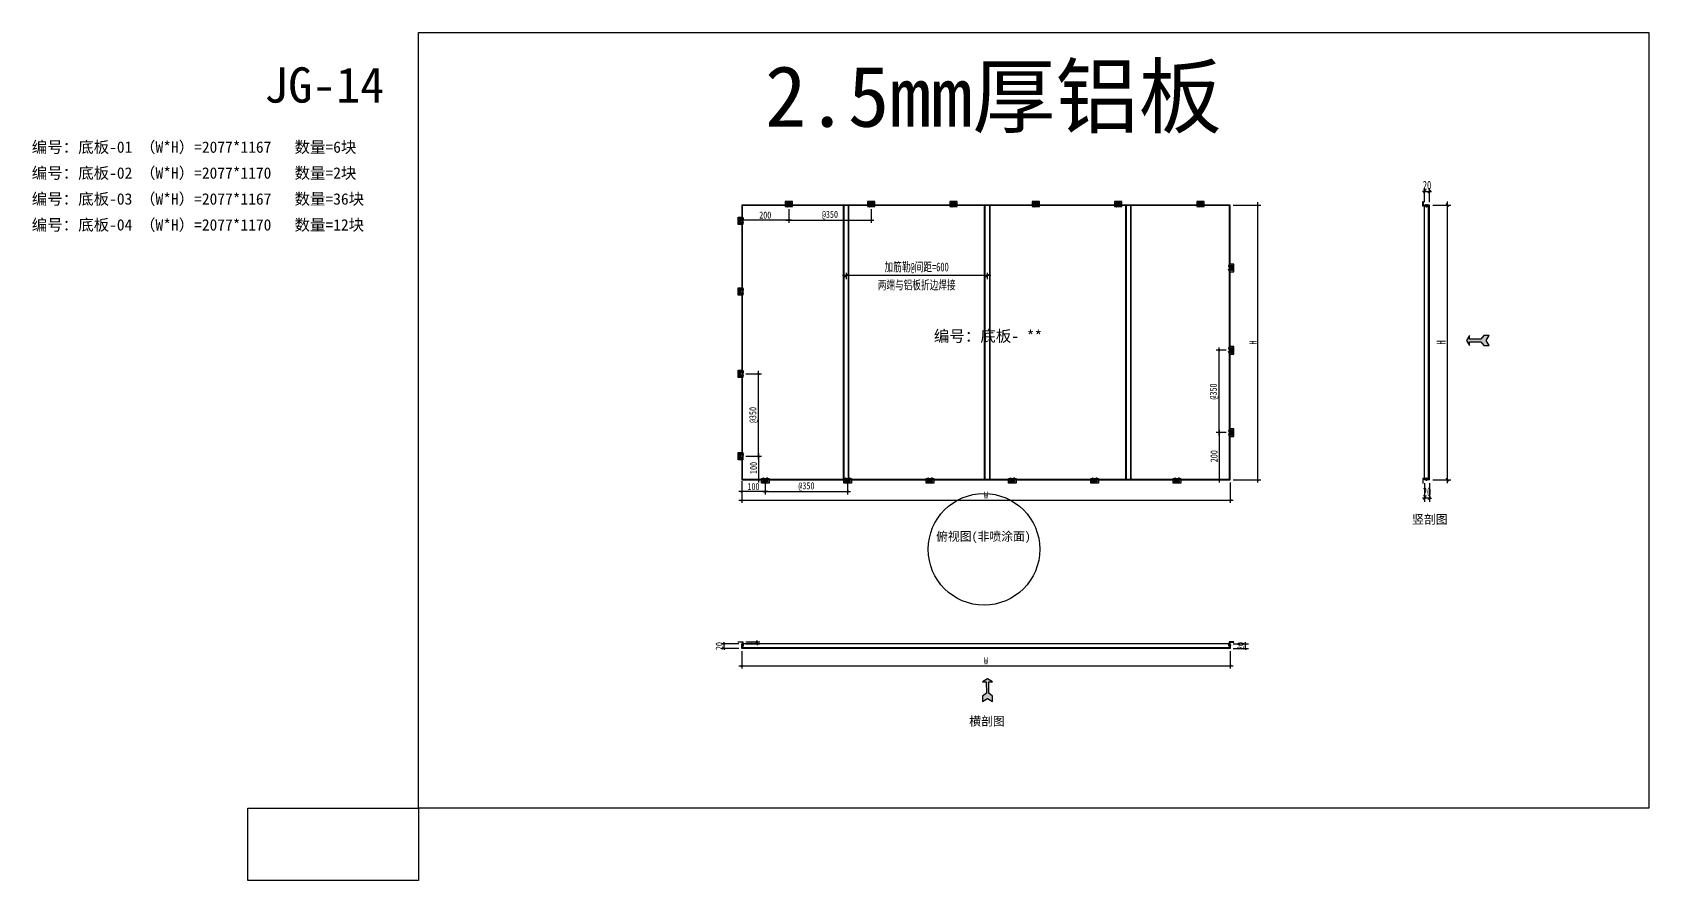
# Model space of a CAD drawing. Header units: millimetres. Extents: x 1519249 to 1604651, y -416196 to -347833.
# Drawn here: x 1588918 to 1595789, y -407347 to -403743 of the extents above; entities that cross this region are included whole.
import ezdxf

# ---------------------------------------------------------------- set-up
doc = ezdxf.new("R2010")
doc.units = ezdxf.units.MM
doc.header["$LTSCALE"] = 1000
doc.header["$MEASUREMENT"] = 0
doc.linetypes.add('CENTER', pattern=[2, 1.25, -0.25, 0.25, -0.25])
doc.layers.get('Defpoints').update_dxf_attribs({"color": 190})
for name, color, linetype in [('@@@@H @ 1', 2, 'Continuous'), ('BH-图层', 2, 'Continuous'), ('DIM_IDEN', 3, 'Continuous'), ('PUB_DIM', 3, 'Continuous'), ('XC', 3, 'Continuous'), ('穿孔铝板', 161, 'Continuous')]:
    doc.layers.add(name, color=color, linetype=linetype)
doc.styles.add('黑体', font='simhei.ttf', dxfattribs={"width": 0.7})
doc.dimstyles.new('副本 BZ-10', dxfattribs={"dimscale": 15, "dimtxt": 2.5, "dimasz": 0.6, "dimexe": 1, "dimexo": 1, "dimgap": 0.5, "dimtad": 1, "dimdec": 0, "dimdsep": 46, "dimtxsty": '黑体', "dimblk": 'ARCHTICK', "dimcen": 3, "dimdle": 1, "dimclrd": 1, "dimclre": 1, "dimclrt": 2, "dimadec": 1, "dimazin": 0, "dimtfac": 1, "dimtdec": 0, "dimtix": 1, "dimtmove": 2, "dimatfit": 3, "dimldrblk": 'DOTSMALL', "dimfxl": 0, "dimtolj": 1, "dimtzin": 0, "dimarcsym": 0})
doc.dimstyles.new('副本 BZ-6', dxfattribs={"dimscale": 12, "dimtxt": 2.5, "dimasz": 0.5, "dimexe": 1, "dimexo": 1, "dimgap": 0.5, "dimtad": 1, "dimdec": 0, "dimdsep": 46, "dimtxsty": '黑体', "dimblk": 'ARCHTICK', "dimcen": 3, "dimdle": 1, "dimclrd": 1, "dimclre": 1, "dimclrt": 2, "dimadec": 1, "dimazin": 0, "dimtfac": 1, "dimtdec": 0, "dimtix": 1, "dimtmove": 2, "dimatfit": 3, "dimldrblk": 'DOTSMALL', "dimfxl": 0, "dimtolj": 1, "dimtzin": 0, "dimarcsym": 0})

# ---------------------------------------------------------------- blocks, each defined once
blk = doc.blocks.new('_ArchTick')
at = {"color": 0, "linetype": 'ByBlock', "const_width": 0.5}
blk.add_lwpolyline([(-0.71, -0.71), (0.71, 0.71)], dxfattribs=at)
blk = doc.blocks.new('*D522')
at = {"color": 1, "lineweight": -2, "transparency": 16777216}
for p, q in [((1592377.3, -404764.2), (1592377.3, -404791.4)), ((1592977.3, -404764.2), (1592977.3, -404791.4)), ((1592992.3, -404776.4), (1592362.3, -404776.4))]:
    blk.add_line(p, q, dxfattribs=at)
at = {"layer": 'Defpoints', "color": 0, "transparency": 16777216}
for p in [(1592377.3, -404749.2), (1592977.3, -404749.2), (1592377.3, -404776.4)]:
    blk.add_point(p, dxfattribs=at)
at = {"color": 1, "lineweight": -2, "transparency": 16777216, "xscale": 9, "yscale": 9, "zscale": 9, "rotation": 180}
blk.add_blockref('_ArchTick', (1592377.3, -404776.4), dxfattribs=at)
at = {"color": 1, "lineweight": -2, "transparency": 16777216, "xscale": 9, "yscale": 9, "zscale": 9}
blk.add_blockref('_ArchTick', (1592977.3, -404776.4), dxfattribs=at)
at = {"color": 2, "transparency": 16777216, "insert": (1592677.3, -404744), "char_height": 37.5, "attachment_point": 5, "style": '黑体'}
blk.add_mtext('\\A1;加筋勒@间距=600', dxfattribs=at)
blk = doc.blocks.new('_DotSmall')
at = {"color": 0, "linetype": 'ByBlock', "const_width": 0.5}
blk.add_lwpolyline([(-0.0625, 0, 1), (0.0625, 0, 1)], format="xyb", close=True, dxfattribs=at)
blk = doc.blocks.new('*D523')
at = {"color": 1, "lineweight": -2, "transparency": 16777216}
for p, q in [((1591933.8, -405655.9), (1591933.8, -405742.4)), ((1594010.4, -405655.9), (1594010.4, -405742.4)), ((1591921.8, -405730.4), (1594022.4, -405730.4))]:
    blk.add_line(p, q, dxfattribs=at)
at = {"layer": 'Defpoints', "color": 0, "transparency": 16777216}
for p in [(1591933.8, -405643.9), (1594010.4, -405643.9), (1594010.4, -405730.4)]:
    blk.add_point(p, dxfattribs=at)
at = {"color": 1, "lineweight": -2, "transparency": 16777216, "xscale": 6, "yscale": 6, "zscale": 6, "rotation": 180}
blk.add_blockref('_ArchTick', (1591933.8, -405730.4), dxfattribs=at)
at = {"color": 1, "lineweight": -2, "transparency": 16777216, "xscale": 6, "yscale": 6, "zscale": 6}
blk.add_blockref('_ArchTick', (1594010.4, -405730.4), dxfattribs=at)
at = {"color": 2, "transparency": 16777216, "insert": (1592972.1, -405709.4), "char_height": 30, "attachment_point": 5, "style": '黑体'}
blk.add_mtext('\\A1;W', dxfattribs=at)
blk = doc.blocks.new('gfrgrthgthyjyj')
at = {"color": 138, "linetype": 'Continuous'}
for p, q in [((4444220.2, 665049.9), (4444210.2, 665049.9)), ((4444210.2, 665049.4), (4444210.2, 665049.9)), ((4444212.8, 665049.9), (4444212.8, 665056.3)), ((4444215.2, 665058.1), (4444213.5, 665059)), ((4444216.5, 665047.8), (4444213.9, 665047.8)), ((4444215.2, 665058.1), (4444216.9, 665059)), ((4444217.6, 665049.9), (4444217.6, 665056.3)), ((4444220.2, 665049.4), (4444220.2, 665049.9))]:
    blk.add_line(p, q, dxfattribs=at)
at = {"color": 1, "linetype": 'CENTER', "ltscale": 2.357948}
blk.add_line((4444215.2, 665046.9), (4444215.2, 665059.6), dxfattribs=at)
at = {"color": 138, "linetype": 'Continuous'}
for centre, radius, start, end in [((4444215.2, 665055.9), 8.16, 232.44522, 260.55436), ((4444212.8, 665057.7), 1.44, 62.13766, 270.00283), ((4444215.2, 665055.9), 8.16, 279.45131, 307.56044), ((4444217.6, 665057.7), 1.44, 270.00283, 117.868)]:
    blk.add_arc(centre, radius, start, end, dxfattribs=at)
blk = doc.blocks.new('grgthyj')
at = {"layer": 'XC', "color": 165}
for p, q in [((-1090874.5, 362332.3), (-1090874.5, 362300.3)), ((-1090866.9, 362308.3), (-1090866.9, 362324.3)), ((-1090860.9, 362308.3), (-1090860.9, 362324.3))]:
    blk.add_line(p, q, dxfattribs=at)
blk.add_lwpolyline([(-1090876.9, 362332.3), (-1090876.9, 362300.3), (-1090856.9, 362300.3), (-1090856.9, 362332.3)], close=True, dxfattribs=at)
for centre, start, end in [((-1090863.9, 362324.3), 0, 180), ((-1090863.9, 362308.3), 180, 0)]:
    blk.add_arc(centre, 3, start, end, dxfattribs=at)
at = {"layer": 'DIM_IDEN', "color": 8, "yscale": 0.7812485824527613, "zscale": 0.7812485824527613, "rotation": 90}
for p, xscale in [((-571302.3, -3109712.8), 0.7812485824527613), ((-571302.3, 3834345.4), -0.7812485824527613)]:
    blk.add_blockref('gfrgrthgthyjyj', p, dxfattribs=dict(at, xscale=xscale))
blk = doc.blocks.new('*D524')
at = {"color": 1, "lineweight": -2, "transparency": 16777216}
for p, q in [((1591933.8, -405650.5), (1591933.8, -405706)), ((1592033.8, -405650.5), (1592033.8, -405706)), ((1592045.8, -405694), (1591921.8, -405694))]:
    blk.add_line(p, q, dxfattribs=at)
at = {"layer": 'Defpoints', "color": 0, "transparency": 16777216}
for p in [(1591933.8, -405638.5), (1592033.8, -405638.5), (1591933.8, -405694)]:
    blk.add_point(p, dxfattribs=at)
at = {"color": 1, "lineweight": -2, "transparency": 16777216, "xscale": 6, "yscale": 6, "zscale": 6, "rotation": 180}
blk.add_blockref('_ArchTick', (1591933.8, -405694), dxfattribs=at)
at = {"color": 1, "lineweight": -2, "transparency": 16777216, "xscale": 6, "yscale": 6, "zscale": 6}
blk.add_blockref('_ArchTick', (1592033.8, -405694), dxfattribs=at)
at = {"color": 2, "transparency": 16777216, "insert": (1591983.8, -405672.9), "char_height": 30, "attachment_point": 5, "style": '黑体'}
blk.add_mtext('\\A1;100', dxfattribs=at)
blk = doc.blocks.new('*D525')
at = {"color": 1, "lineweight": -2, "transparency": 16777216}
for p, q in [((1592033.8, -405650.5), (1592033.8, -405706)), ((1592383.8, -405650.5), (1592383.8, -405706)), ((1592021.8, -405694), (1592395.8, -405694))]:
    blk.add_line(p, q, dxfattribs=at)
at = {"layer": 'Defpoints', "color": 0, "transparency": 16777216}
for p in [(1592033.8, -405638.5), (1592383.8, -405638.5), (1592383.8, -405694)]:
    blk.add_point(p, dxfattribs=at)
at = {"color": 1, "lineweight": -2, "transparency": 16777216, "xscale": 6, "yscale": 6, "zscale": 6, "rotation": 180}
blk.add_blockref('_ArchTick', (1592033.8, -405694), dxfattribs=at)
at = {"color": 1, "lineweight": -2, "transparency": 16777216, "xscale": 6, "yscale": 6, "zscale": 6}
blk.add_blockref('_ArchTick', (1592383.8, -405694), dxfattribs=at)
at = {"color": 2, "transparency": 16777216, "insert": (1592208.8, -405672.9), "char_height": 30, "attachment_point": 5, "style": '黑体'}
blk.add_mtext('\\A1;@350', dxfattribs=at)
blk = doc.blocks.new('*D526')
at = {"color": 1, "lineweight": -2, "transparency": 16777216}
for p, q in [((1591950.7, -405543.9), (1592017.2, -405543.9)), ((1592005.2, -405531.9), (1592005.2, -405655.9)), ((1591950.7, -405643.9), (1592017.2, -405643.9))]:
    blk.add_line(p, q, dxfattribs=at)
at = {"layer": 'Defpoints', "color": 0, "transparency": 16777216}
for p in [(1591938.7, -405543.9), (1591938.7, -405643.9), (1592005.2, -405643.9)]:
    blk.add_point(p, dxfattribs=at)
at = {"color": 1, "lineweight": -2, "transparency": 16777216, "xscale": 6, "yscale": 6, "zscale": 6}
for p, rotation in [((1592005.2, -405543.9), 90), ((1592005.2, -405643.9), 270)]:
    blk.add_blockref('_ArchTick', p, dxfattribs=dict(at, rotation=rotation))
at = {"color": 2, "transparency": 16777216, "insert": (1591984, -405593.9), "char_height": 30, "attachment_point": 5, "rotation": 90, "style": '黑体'}
blk.add_mtext('\\A1;100', dxfattribs=at)
blk = doc.blocks.new('*D527')
at = {"color": 1, "lineweight": -2, "transparency": 16777216}
for p, q in [((1592005.2, -405555.9), (1592005.2, -405181.9)), ((1591950.7, -405193.9), (1592017.2, -405193.9)), ((1591950.7, -405543.9), (1592017.2, -405543.9))]:
    blk.add_line(p, q, dxfattribs=at)
at = {"layer": 'Defpoints', "color": 0, "transparency": 16777216}
for p in [(1591938.7, -405193.9), (1592005.2, -405193.9), (1591938.7, -405543.9)]:
    blk.add_point(p, dxfattribs=at)
at = {"color": 1, "lineweight": -2, "transparency": 16777216, "xscale": 6, "yscale": 6, "zscale": 6}
for p, rotation in [((1592005.2, -405193.9), 90), ((1592005.2, -405543.9), 270)]:
    blk.add_blockref('_ArchTick', p, dxfattribs=dict(at, rotation=rotation))
at = {"color": 2, "transparency": 16777216, "insert": (1591984, -405368.9), "char_height": 30, "attachment_point": 5, "rotation": 90, "style": '黑体'}
blk.add_mtext('\\A1;@350', dxfattribs=at)
blk = doc.blocks.new('*D528')
at = {"color": 1, "lineweight": -2, "transparency": 16777216}
for p, q in [((1591933.8, -404494.3), (1591933.8, -404552.5)), ((1592133.8, -404494.3), (1592133.8, -404552.5)), ((1592145.8, -404540.5), (1591921.8, -404540.5))]:
    blk.add_line(p, q, dxfattribs=at)
at = {"layer": 'Defpoints', "color": 0, "transparency": 16777216}
for p in [(1591933.8, -404482.3), (1592133.8, -404482.3), (1591933.8, -404540.5)]:
    blk.add_point(p, dxfattribs=at)
at = {"color": 1, "lineweight": -2, "transparency": 16777216, "xscale": 6, "yscale": 6, "zscale": 6, "rotation": 180}
blk.add_blockref('_ArchTick', (1591933.8, -404540.5), dxfattribs=at)
at = {"color": 1, "lineweight": -2, "transparency": 16777216, "xscale": 6, "yscale": 6, "zscale": 6}
blk.add_blockref('_ArchTick', (1592133.8, -404540.5), dxfattribs=at)
at = {"color": 2, "transparency": 16777216, "insert": (1592033.8, -404519.4), "char_height": 30, "attachment_point": 5, "style": '黑体'}
blk.add_mtext('\\A1;200', dxfattribs=at)
blk = doc.blocks.new('*D529')
at = {"color": 1, "lineweight": -2, "transparency": 16777216}
for p, q in [((1592133.8, -404494.3), (1592133.8, -404552.5)), ((1592483.8, -404494.3), (1592483.8, -404552.5)), ((1592121.8, -404540.5), (1592495.8, -404540.5))]:
    blk.add_line(p, q, dxfattribs=at)
at = {"layer": 'Defpoints', "color": 0, "transparency": 16777216}
for p in [(1592133.8, -404482.3), (1592483.8, -404482.3), (1592483.8, -404540.5)]:
    blk.add_point(p, dxfattribs=at)
at = {"color": 1, "lineweight": -2, "transparency": 16777216, "xscale": 6, "yscale": 6, "zscale": 6, "rotation": 180}
blk.add_blockref('_ArchTick', (1592133.8, -404540.5), dxfattribs=at)
at = {"color": 1, "lineweight": -2, "transparency": 16777216, "xscale": 6, "yscale": 6, "zscale": 6}
blk.add_blockref('_ArchTick', (1592483.8, -404540.5), dxfattribs=at)
at = {"color": 2, "transparency": 16777216, "insert": (1592308.8, -404519.4), "char_height": 30, "attachment_point": 5, "style": '黑体'}
blk.add_mtext('\\A1;@350', dxfattribs=at)
blk = doc.blocks.new('*D530')
at = {"color": 1, "lineweight": -2, "transparency": 16777216}
for p, q in [((1593993.5, -405443.9), (1593950.7, -405443.9)), ((1593962.7, -405431.9), (1593962.7, -405655.9)), ((1593993.5, -405643.9), (1593950.7, -405643.9))]:
    blk.add_line(p, q, dxfattribs=at)
at = {"layer": 'Defpoints', "color": 0, "transparency": 16777216}
for p in [(1594005.5, -405443.9), (1593962.7, -405643.9), (1594005.5, -405643.9)]:
    blk.add_point(p, dxfattribs=at)
at = {"color": 1, "lineweight": -2, "transparency": 16777216, "xscale": 6, "yscale": 6, "zscale": 6}
for p, rotation in [((1593962.7, -405443.9), 90), ((1593962.7, -405643.9), 270)]:
    blk.add_blockref('_ArchTick', p, dxfattribs=dict(at, rotation=rotation))
at = {"color": 2, "transparency": 16777216, "insert": (1593941.5, -405543.9), "char_height": 30, "attachment_point": 5, "rotation": 90, "style": '黑体'}
blk.add_mtext('\\A1;200', dxfattribs=at)
blk = doc.blocks.new('*D531')
at = {"color": 1, "lineweight": -2, "transparency": 16777216}
for p, q in [((1593993.5, -405093.9), (1593950.7, -405093.9)), ((1593962.7, -405455.9), (1593962.7, -405081.9)), ((1593993.5, -405443.9), (1593950.7, -405443.9))]:
    blk.add_line(p, q, dxfattribs=at)
at = {"layer": 'Defpoints', "color": 0, "transparency": 16777216}
for p in [(1593962.7, -405093.9), (1594005.5, -405093.9), (1594005.5, -405443.9)]:
    blk.add_point(p, dxfattribs=at)
at = {"color": 1, "lineweight": -2, "transparency": 16777216, "xscale": 6, "yscale": 6, "zscale": 6}
for p, rotation in [((1593962.7, -405093.9), 90), ((1593962.7, -405443.9), 270)]:
    blk.add_blockref('_ArchTick', p, dxfattribs=dict(at, rotation=rotation))
at = {"color": 2, "transparency": 16777216, "insert": (1593941.5, -405268.9), "char_height": 30, "attachment_point": 5, "rotation": 90, "style": '黑体'}
blk.add_mtext('\\A1;@350', dxfattribs=at)
blk = doc.blocks.new('*D532')
at = {"color": 1, "lineweight": -2, "transparency": 16777216}
for p, q in [((1594022.4, -404476.9), (1594140.2, -404476.9)), ((1594128.2, -405655.9), (1594128.2, -404464.9)), ((1594022.4, -405643.9), (1594140.2, -405643.9))]:
    blk.add_line(p, q, dxfattribs=at)
at = {"layer": 'Defpoints', "color": 0, "transparency": 16777216}
for p in [(1594010.4, -404476.9), (1594128.2, -404476.9), (1594010.4, -405643.9)]:
    blk.add_point(p, dxfattribs=at)
at = {"color": 1, "lineweight": -2, "transparency": 16777216, "xscale": 6, "yscale": 6, "zscale": 6}
for p, rotation in [((1594128.2, -404476.9), 90), ((1594128.2, -405643.9), 270)]:
    blk.add_blockref('_ArchTick', p, dxfattribs=dict(at, rotation=rotation))
at = {"color": 2, "transparency": 16777216, "insert": (1594107.2, -405060.4), "char_height": 30, "attachment_point": 5, "rotation": 90, "style": '黑体'}
blk.add_mtext('\\A1;H', dxfattribs=at)
blk = doc.blocks.new('*D537')
at = {"color": 1, "lineweight": -2, "transparency": 16777216}
for p, q in [((1594022.4, -406340.5), (1594087.9, -406340.5)), ((1594075.9, -406340.5), (1594075.9, -406334.5)), ((1594075.9, -406360.5), (1594075.9, -406340.5)), ((1594022.4, -406360.5), (1594087.9, -406360.5)), ((1594075.9, -406360.5), (1594075.9, -406366.5))]:
    blk.add_line(p, q, dxfattribs=at)
at = {"layer": 'Defpoints', "color": 0, "transparency": 16777216}
for p in [(1594010.4, -406340.5), (1594075.9, -406340.5), (1594010.4, -406360.5)]:
    blk.add_point(p, dxfattribs=at)
at = {"color": 1, "lineweight": -2, "transparency": 16777216, "xscale": 6, "yscale": 6, "zscale": 6}
for p, rotation in [((1594075.9, -406340.5), 270), ((1594075.9, -406360.5), 90)]:
    blk.add_blockref('_ArchTick', p, dxfattribs=dict(at, rotation=rotation))
at = {"color": 2, "transparency": 16777216, "insert": (1594054.7, -406350.5), "char_height": 30, "attachment_point": 5, "rotation": 90, "style": '黑体'}
blk.add_mtext('\\A1;20', dxfattribs=at)
blk = doc.blocks.new('*U173')
h = blk.add_hatch(color=5)
h.set_gradient(color1=(0, 0, 255), rotation=180, one_color=1, tint=1)
h.paths.add_polyline_path([(0, 0), (0.144338, -0.25), (0.144338, -0.0625), (0.730662, -0.0625), (0.875, -0.25), (1.144338, -0.25), (1, 0), (1.144338, 0.25), (0.875, 0.25), (0.730662, 0.0625), (0.144338, 0.0625), (0.144338, 0.25)])
at = {"color": 0, "linetype": 'Continuous'}
blk.add_lwpolyline([(0, 0), (0.144338, -0.25), (0.144338, -0.0625), (0.730662, -0.0625), (0.875, -0.25), (1.144338, -0.25), (1, 0), (1.144338, 0.25), (0.875, 0.25), (0.730662, 0.0625), (0.144338, 0.0625), (0.144338, 0.25)], close=True, dxfattribs=at)
blk = doc.blocks.new('*D533')
at = {"color": 1, "lineweight": -2, "transparency": 16777216}
for p, q in [((1591921.8, -406340.5), (1591847.2, -406340.5)), ((1591859.2, -406340.5), (1591859.2, -406334.5)), ((1591859.2, -406360.5), (1591859.2, -406340.5)), ((1591921.8, -406360.5), (1591847.2, -406360.5)), ((1591859.2, -406360.5), (1591859.2, -406366.5))]:
    blk.add_line(p, q, dxfattribs=at)
at = {"layer": 'Defpoints', "color": 0, "transparency": 16777216}
for p in [(1591859.2, -406340.5), (1591933.8, -406340.5), (1591933.8, -406360.5)]:
    blk.add_point(p, dxfattribs=at)
at = {"color": 1, "lineweight": -2, "transparency": 16777216, "xscale": 6, "yscale": 6, "zscale": 6}
for p, rotation in [((1591859.2, -406340.5), 270), ((1591859.2, -406360.5), 90)]:
    blk.add_blockref('_ArchTick', p, dxfattribs=dict(at, rotation=rotation))
at = {"color": 2, "transparency": 16777216, "insert": (1591838, -406350.5), "char_height": 30, "attachment_point": 5, "rotation": 90, "style": '黑体'}
blk.add_mtext('\\A1;20', dxfattribs=at)
blk = doc.blocks.new('*D534')
at = {"color": 1, "lineweight": -2, "transparency": 16777216}
for p, q in [((1594836.9, -405658.9), (1594836.9, -405737.1)), ((1594856.9, -405658.9), (1594856.9, -405737.1)), ((1594836.9, -405722.1), (1594827.9, -405722.1)), ((1594856.9, -405722.1), (1594836.9, -405722.1)), ((1594856.9, -405722.1), (1594865.9, -405722.1))]:
    blk.add_line(p, q, dxfattribs=at)
at = {"layer": 'Defpoints', "color": 0, "transparency": 16777216}
for p in [(1594836.9, -405643.9), (1594856.9, -405643.9), (1594836.9, -405722.1)]:
    blk.add_point(p, dxfattribs=at)
at = {"color": 1, "lineweight": -2, "transparency": 16777216, "xscale": 9, "yscale": 9, "zscale": 9}
blk.add_blockref('_ArchTick', (1594836.9, -405722.1), dxfattribs=at)
at = {"color": 1, "lineweight": -2, "transparency": 16777216, "xscale": 9, "yscale": 9, "zscale": 9, "rotation": 180}
blk.add_blockref('_ArchTick', (1594856.9, -405722.1), dxfattribs=at)
at = {"color": 2, "transparency": 16777216, "insert": (1594846.9, -405695.7), "char_height": 37.5, "attachment_point": 5, "style": '黑体'}
blk.add_mtext('\\A1;20', dxfattribs=at)
blk = doc.blocks.new('*D535')
at = {"color": 1, "lineweight": -2, "transparency": 16777216}
for p, q in [((1594836.9, -404419.5), (1594827.9, -404419.5)), ((1594836.9, -404464.9), (1594836.9, -404404.5)), ((1594836.9, -404419.5), (1594856.9, -404419.5)), ((1594856.9, -404464.9), (1594856.9, -404404.5)), ((1594856.9, -404419.5), (1594865.9, -404419.5))]:
    blk.add_line(p, q, dxfattribs=at)
at = {"layer": 'Defpoints', "color": 0, "transparency": 16777216}
for p in [(1594856.9, -404419.5), (1594836.9, -404479.9), (1594856.9, -404479.9)]:
    blk.add_point(p, dxfattribs=at)
at = {"color": 1, "lineweight": -2, "transparency": 16777216, "xscale": 9, "yscale": 9, "zscale": 9}
blk.add_blockref('_ArchTick', (1594836.9, -404419.5), dxfattribs=at)
at = {"color": 1, "lineweight": -2, "transparency": 16777216, "xscale": 9, "yscale": 9, "zscale": 9, "rotation": 180}
blk.add_blockref('_ArchTick', (1594856.9, -404419.5), dxfattribs=at)
at = {"color": 2, "transparency": 16777216, "insert": (1594846.9, -404393.1), "char_height": 37.5, "attachment_point": 5, "style": '黑体'}
blk.add_mtext('\\A1;20', dxfattribs=at)
blk = doc.blocks.new('*D536')
at = {"color": 1, "lineweight": -2, "transparency": 16777216}
for p, q in [((1594871.9, -404476.9), (1594948.4, -404476.9)), ((1594933.4, -405658.9), (1594933.4, -404461.9)), ((1594871.9, -405643.9), (1594948.4, -405643.9))]:
    blk.add_line(p, q, dxfattribs=at)
at = {"layer": 'Defpoints', "color": 0, "transparency": 16777216}
for p in [(1594856.9, -404476.9), (1594933.4, -404476.9), (1594856.9, -405643.9)]:
    blk.add_point(p, dxfattribs=at)
at = {"color": 1, "lineweight": -2, "transparency": 16777216, "xscale": 9, "yscale": 9, "zscale": 9}
for p, rotation in [((1594933.4, -404476.9), 90), ((1594933.4, -405643.9), 270)]:
    blk.add_blockref('_ArchTick', p, dxfattribs=dict(at, rotation=rotation))
at = {"color": 2, "transparency": 16777216, "insert": (1594907.2, -405060.4), "char_height": 37.5, "attachment_point": 5, "rotation": 90, "style": '黑体'}
blk.add_mtext('\\A1;H', dxfattribs=at)
blk = doc.blocks.new('*D538')
at = {"color": 1, "lineweight": -2, "transparency": 16777216}
for p, q in [((1591950.8, -406332.5), (1592010.9, -406332.5)), ((1591950.8, -406340.5), (1592010.9, -406340.5)), ((1591998.9, -406332.5), (1591998.9, -406326.5)), ((1591998.9, -406340.5), (1591998.9, -406332.5)), ((1591998.9, -406340.5), (1591998.9, -406346.5))]:
    blk.add_line(p, q, dxfattribs=at)
at = {"layer": 'Defpoints', "color": 0, "transparency": 16777216}
for p in [(1591938.8, -406332.5), (1591938.8, -406340.5), (1591998.9, -406332.5)]:
    blk.add_point(p, dxfattribs=at)
at = {"color": 1, "lineweight": -2, "transparency": 16777216, "xscale": 6, "yscale": 6, "zscale": 6}
for p, rotation in [((1591998.9, -406332.5), 270), ((1591998.9, -406340.5), 90)]:
    blk.add_blockref('_ArchTick', p, dxfattribs=dict(at, rotation=rotation))
at = {"color": 2, "transparency": 16777216, "insert": (1591977.9, -406336.5), "char_height": 30, "attachment_point": 5, "rotation": 90, "style": '黑体'}
blk.add_mtext('\\A1;8', dxfattribs=at)
blk = doc.blocks.new('*D539')
at = {"color": 1, "lineweight": -2, "transparency": 16777216}
for p, q in [((1591933.8, -406372.5), (1591933.8, -406446.5)), ((1594010.4, -406372.5), (1594010.4, -406446.5)), ((1591921.8, -406434.5), (1594022.4, -406434.5))]:
    blk.add_line(p, q, dxfattribs=at)
at = {"layer": 'Defpoints', "color": 0, "transparency": 16777216}
for p in [(1591933.8, -406360.5), (1594010.4, -406360.5), (1594010.4, -406434.5)]:
    blk.add_point(p, dxfattribs=at)
at = {"color": 1, "lineweight": -2, "transparency": 16777216, "xscale": 6, "yscale": 6, "zscale": 6, "rotation": 180}
blk.add_blockref('_ArchTick', (1591933.8, -406434.5), dxfattribs=at)
at = {"color": 1, "lineweight": -2, "transparency": 16777216, "xscale": 6, "yscale": 6, "zscale": 6}
blk.add_blockref('_ArchTick', (1594010.4, -406434.5), dxfattribs=at)
at = {"color": 2, "transparency": 16777216, "insert": (1592972.1, -406413.5), "char_height": 30, "attachment_point": 5, "style": '黑体'}
blk.add_mtext('\\A1;W', dxfattribs=at)

msp = doc.modelspace()

# ---------------------------------------------------------------- linework, layer by layer
at = {"color": 138, "linetype": 'Continuous'}
for p, q in [((1594840.6, -404476.6), (1594840.6, -404476.9)), ((1594840.6, -404476.9), (1594848.4, -404476.9)), ((1594842.6, -404476.9), (1594842.6, -404481.9)), ((1594844.5, -404483.3), (1594843.2, -404484)), ((1594843.5, -404475.3), (1594845.5, -404475.3)), ((1594844.5, -404483.3), (1594845.9, -404484)), ((1594846.4, -404476.9), (1594846.4, -404481.9)), ((1594848.4, -404476.6), (1594848.4, -404476.9)), ((1591932.2, -406345.6), (1591932.2, -406347.7)), ((1591933.4, -406342.8), (1591933.8, -406342.8)), ((1591933.4, -406350.5), (1591933.8, -406350.5)), ((1591933.8, -406342.8), (1591933.8, -406350.5)), ((1591933.8, -406344.8), (1591938.8, -406344.8)), ((1591933.8, -406348.5), (1591938.8, -406348.5)), ((1591940.2, -406346.6), (1591940.9, -406345.3)), ((1591940.2, -406346.6), (1591940.9, -406348))]:
    msp.add_line(p, q, dxfattribs=at)
at = {"color": 1, "linetype": 'CENTER', "ltscale": 2.357948}
for p, q in [((1594844.5, -404474.6), (1594844.5, -404484.5)), ((1591931.4, -406346.6), (1591941.3, -406346.6))]:
    msp.add_line(p, q, dxfattribs=at)
at = {"color": 2}
msp.add_lwpolyline([(1590559.3, -403743), (1595789.2, -403743), (1595789.2, -407039.2), (1590559.3, -407039.2)], close=True, dxfattribs=at)
at = {"color": 3}
for points in [[(1591933.8, -405643.9), (1594010.4, -405643.9), (1594010.4, -404476.9), (1591933.8, -404476.9)], [(1591936.3, -405641.4), (1594007.9, -405641.4), (1594007.9, -404479.4), (1591936.3, -404479.4)]]:
    msp.add_lwpolyline(points, close=True, dxfattribs=at)
for points in [[(1594856.9, -404476.9), (1594836.9, -404476.9)], [(1594836.9, -405643.9), (1594836.9, -404476.9)], [(1594853.9, -404479.9), (1594836.9, -404479.9)], [(1594853.9, -405640.9), (1594853.9, -404479.9)], [(1594856.9, -405643.9), (1594856.9, -404476.9)], [(1594853.9, -405640.9), (1594836.9, -405640.9)], [(1594856.9, -405643.9), (1594836.9, -405643.9)], [(1594010.4, -406340.5), (1594010.4, -406360.5), (1591933.8, -406360.5)], [(1591933.8, -406360.5), (1591933.8, -406340.5)], [(1594010.4, -406340.5), (1591933.8, -406340.5)], [(1591933.8, -406340.5), (1591933.8, -406360.5)], [(1594007.4, -406340.5), (1594007.4, -406357.5), (1591936.8, -406357.5)], [(1591936.8, -406340.5), (1591936.8, -406357.5)], [(1594010.4, -406340.5), (1594007.4, -406340.5)]]:
    msp.add_lwpolyline(points, dxfattribs=at)
at = {"color": 6}
msp.add_circle((1592963.8, -405939.6), 237.2, dxfattribs=at)
at = {"color": 138, "linetype": 'Continuous'}
for centre, radius, start, end in [((1594844.5, -404481.6), 6.38, 99.45131, 127.56044), ((1594842.6, -404483), 1.13, 90.00283, 297.868), ((1594844.5, -404481.6), 6.38, 52.44522, 80.55436), ((1594846.4, -404483), 1.13, 242.13766, 90.00283), ((1591938.5, -406346.6), 6.38, 142.43956, 170.54869), ((1591938.5, -406346.6), 6.38, 189.44564, 217.55478), ((1591939.9, -406344.8), 1.13, 332.132, 179.99717), ((1591939.9, -406348.5), 1.13, 179.99717, 27.86234)]:
    msp.add_arc(centre, radius, start, end, dxfattribs=at)
at = {"layer": 'PUB_DIM', "color": 76}
for p, q in [((1592367.7, -404479.4), (1592367.7, -405640.9)), ((1592386.7, -404479.4), (1592386.7, -405640.9)), ((1592967.7, -404479.4), (1592967.7, -405640.9)), ((1592986.7, -404479.4), (1592986.7, -405640.9)), ((1593567.7, -404476.9), (1593567.7, -405640.9)), ((1593586.7, -404479.4), (1593586.7, -405640.9))]:
    msp.add_line(p, q, dxfattribs=at)
for points in [[(1592364.7, -404479.4), (1592364.7, -405640.9), (1592389.7, -405640.9), (1592389.7, -404479.4)], [(1592964.7, -404479.4), (1592964.7, -405640.9), (1592989.7, -405640.9), (1592989.7, -404479.4)], [(1593564.7, -404476.9), (1593564.7, -405640.9), (1593589.7, -405640.9), (1593589.7, -404479.4)]]:
    msp.add_lwpolyline(points, dxfattribs=at)
at = {"layer": 'PUB_DIM', "color": 1}
msp.add_lwpolyline([(1589834.2, -407039.2), (1590559.3, -407039.2), (1590559.3, -407347.3), (1589834.2, -407347.3)], close=True, dxfattribs=at)
at = {"layer": '穿孔铝板', "lineweight": 25}
for points in [[(1594850.9, -404481.9), (1594828.9, -404481.9), (1594828.9, -404461.9), (1594830.9, -404461.9), (1594830.9, -404479.9), (1594850.9, -404479.9)], [(1594850.9, -405638.9), (1594828.9, -405638.9), (1594828.9, -405658.9), (1594830.9, -405658.9), (1594830.9, -405640.9), (1594850.9, -405640.9)], [(1591918.8, -406332.5), (1591938.8, -406332.5), (1591938.8, -406352.5), (1591936.8, -406352.5), (1591936.8, -406334.5), (1591918.8, -406334.5)], [(1594025.4, -406332.5), (1594005.4, -406332.5), (1594005.4, -406352.5), (1594007.4, -406352.5), (1594007.4, -406334.5), (1594025.4, -406334.5)]]:
    msp.add_lwpolyline(points, close=True, dxfattribs=at)

# ---------------------------------------------------------------- block references
at = {"color": 2, "rotation": 90.00000000000001}
for p in [(1954450.1, 686394.6), (1954800.1, 686394.6), (1955150.1, 686394.6), (1955500.1, 686394.6), (1955850.1, 686394.6), (1956200.1, 686394.6)]:
    msp.add_blockref('grgthyj', p, dxfattribs=at)
at = {"color": 2, "xscale": -1}
for p in [(501061.7, -766860.2), (501061.7, -767160.2), (501061.7, -767510.2), (501061.7, -767860.2)]:
    msp.add_blockref('grgthyj', p, dxfattribs=at)
at = {"color": 2}
for p in [(2684882.4, -767060.2), (2684882.4, -767410.2), (2684882.4, -767760.2)]:
    msp.add_blockref('grgthyj', p, dxfattribs=at)
at = {"color": 2, "xscale": -1, "rotation": 90}
for p in [(1954350.1, -1496515.5), (1954700.1, -1496515.5), (1955050.1, -1496515.5), (1955400.1, -1496515.5), (1955750.1, -1496515.5), (1956100.1, -1496515.5)]:
    msp.add_blockref('grgthyj', p, dxfattribs=at)
at = {"layer": '@@@@H @ 1', "xscale": 83.86607386508338, "yscale": 83.86607386508338, "zscale": 83.86607386508338}
msp.add_blockref('*U173', (1595014.8, -405052.1), dxfattribs=at)
at = {"layer": '@@@@H @ 1', "xscale": 83.8660738650834, "yscale": 83.8660738650834, "zscale": 83.8660738650834, "rotation": 270.1024305187298}
msp.add_blockref('*U173', (1592978.7, -406489.9), dxfattribs=at)
at = {"layer": 'DIM_IDEN', "color": 8, "xscale": -0.7812485824527613, "yscale": 0.7812485824527613, "zscale": 0.7812485824527613}
msp.add_blockref('gfrgrthgthyjyj', (5066881.3, -925213.2), dxfattribs=at)
at = {"layer": 'DIM_IDEN', "color": 8, "xscale": 0.7812485824527613, "yscale": 0.7812485824527613, "zscale": 0.7812485824527613, "rotation": 90}
msp.add_blockref('gfrgrthgthyjyj', (2113579.7, -3878383.5), dxfattribs=at)

# ---------------------------------------------------------------- texts
at = {"color": 6, "insert": (1592677.3, -404818.8), "char_height": 37.5, "attachment_point": 5, "style": '黑体'}
msp.add_mtext('\\A1;两端与铝板折边焊接', dxfattribs=at)
at = {"layer": 'BH-图层', "color": 6, "style": '黑体'}
for s, height, p in [('2.5mm厚铝板', 259.17, (1592032.4, -404144.2)), ('竖剖图', 36.9, (1594783.6, -405831)), ('俯视图(非喷涂面)', 36.9, (1592760, -405903.4)), ('横剖图', 36.9, (1592900.6, -406688.5))]:
    msp.add_text(s, height=height, dxfattribs=at).set_placement(p)
at = {"layer": 'DIM_IDEN', "color": 2, "style": '黑体'}
msp.add_text('JG-14', height=150, dxfattribs=at).set_placement((1589903.8, -404041.6))
at = {"layer": 'DIM_IDEN', "color": 6, "style": '黑体'}
for s, p in [('编号：底板-01 （W*H）=2077*1167   数量=6块', (1588915.6, -404254.7)), ('编号：底板-02 （W*H）=2077*1170   数量=2块', (1588915.6, -404364.8)), ('编号：底板-03 （W*H）=2077*1167   数量=36块', (1588915.6, -404475)), ('编号：底板-04 （W*H）=2077*1170   数量=12块', (1588915.6, -404585.1))]:
    msp.add_text(s, height=48.246, dxfattribs=at).set_placement(p)
at = {"layer": 'DIM_IDEN', "color": 1, "style": '黑体'}
msp.add_text('编号：底板- **', height=48.25, dxfattribs=at).set_placement((1592750.6, -405057.6))

# ---------------------------------------------------------------- dimensions: what is measured, and where the dimension line sits
at = {"color": 4}
for p1, p2, distance, picture, middle in [((1594836.9, -404479.9), (1594856.9, -404479.9), 60.4, '*D535', (1594846.9, -404393.1)), ((1594856.9, -405643.9), (1594836.9, -405643.9), 78.2, '*D534', (1594846.9, -405695.7))]:
    dim = msp.add_aligned_dim(p1=p1, p2=p2, distance=distance, dimstyle='副本 BZ-10', dxfattribs=at)
    dim.commit()
    dim.dimension.update_dxf_attribs({"geometry": picture, "text_midpoint": middle})
at = {"color": 6}
for p1, p2, distance, picture, middle in [((1592133.8, -404482.3), (1591933.8, -404482.3), 58.2, '*D528', (1592033.8, -404519.4)), ((1594005.5, -405443.9), (1594005.5, -405643.9), -42.8, '*D530', (1593941.5, -405543.9)), ((1591938.7, -405543.9), (1591938.7, -405643.9), 66.5, '*D526', (1591984, -405593.9)), ((1592033.8, -405638.5), (1591933.8, -405638.5), 55.5, '*D524', (1591983.8, -405672.9)), ((1591933.8, -406360.5), (1591933.8, -406340.5), 74.6, '*D533', (1591838, -406350.5)), ((1591938.8, -406340.5), (1591938.8, -406332.5), -60.1, '*D538', (1591977.9, -406336.5)), ((1594010.4, -406360.5), (1594010.4, -406340.5), -65.5, '*D537', (1594054.7, -406350.5))]:
    dim = msp.add_aligned_dim(p1=p1, p2=p2, distance=distance, dimstyle='副本 BZ-6', dxfattribs=at)
    dim.commit()
    dim.dimension.update_dxf_attribs({"geometry": picture, "text_midpoint": middle})
for p1, p2, distance, text, picture, middle in [((1592133.8, -404482.3), (1592483.8, -404482.3), -58.2, '@<>', '*D529', (1592308.8, -404519.4)), ((1594010.4, -405643.9), (1594010.4, -404476.9), -117.8, 'H', '*D532', (1594107.2, -405060.4)), ((1594005.5, -405443.9), (1594005.5, -405093.9), 42.8, '@<>', '*D531', (1593941.5, -405268.9)), ((1591938.7, -405543.9), (1591938.7, -405193.9), -66.5, '@<>', '*D527', (1591984, -405368.9)), ((1591933.8, -405643.9), (1594010.4, -405643.9), -86.5, 'W', '*D523', (1592972.1, -405709.4)), ((1592033.8, -405638.5), (1592383.8, -405638.5), -55.5, '@<>', '*D525', (1592208.8, -405672.9)), ((1591933.8, -406360.5), (1594010.4, -406360.5), -74, 'W', '*D539', (1592972.1, -406413.5))]:
    dim = msp.add_aligned_dim(p1=p1, p2=p2, distance=distance, text=text, dimstyle='副本 BZ-6', dxfattribs=at)
    dim.commit()
    dim.dimension.update_dxf_attribs({"geometry": picture, "text_midpoint": middle})
at = {"color": 4}
dim = msp.add_aligned_dim(p1=(1594856.9, -405643.9), p2=(1594856.9, -404476.9), distance=-76.5, text='H', dimstyle='副本 BZ-10', dxfattribs=at)
dim.commit()
dim.dimension.update_dxf_attribs({"geometry": '*D536', "text_midpoint": (1594907.2, -405060.4)})
at = {"color": 3}
dim = msp.add_aligned_dim(p1=(1592977.3, -404749.2), p2=(1592377.3, -404749.2), distance=27.3, text='加筋勒@间距=600', dimstyle='副本 BZ-10', dxfattribs=at)
dim.commit()
dim.dimension.update_dxf_attribs({"geometry": '*D522', "text_midpoint": (1592677.3, -404744)})

doc.saveas('drawing.dxf')
